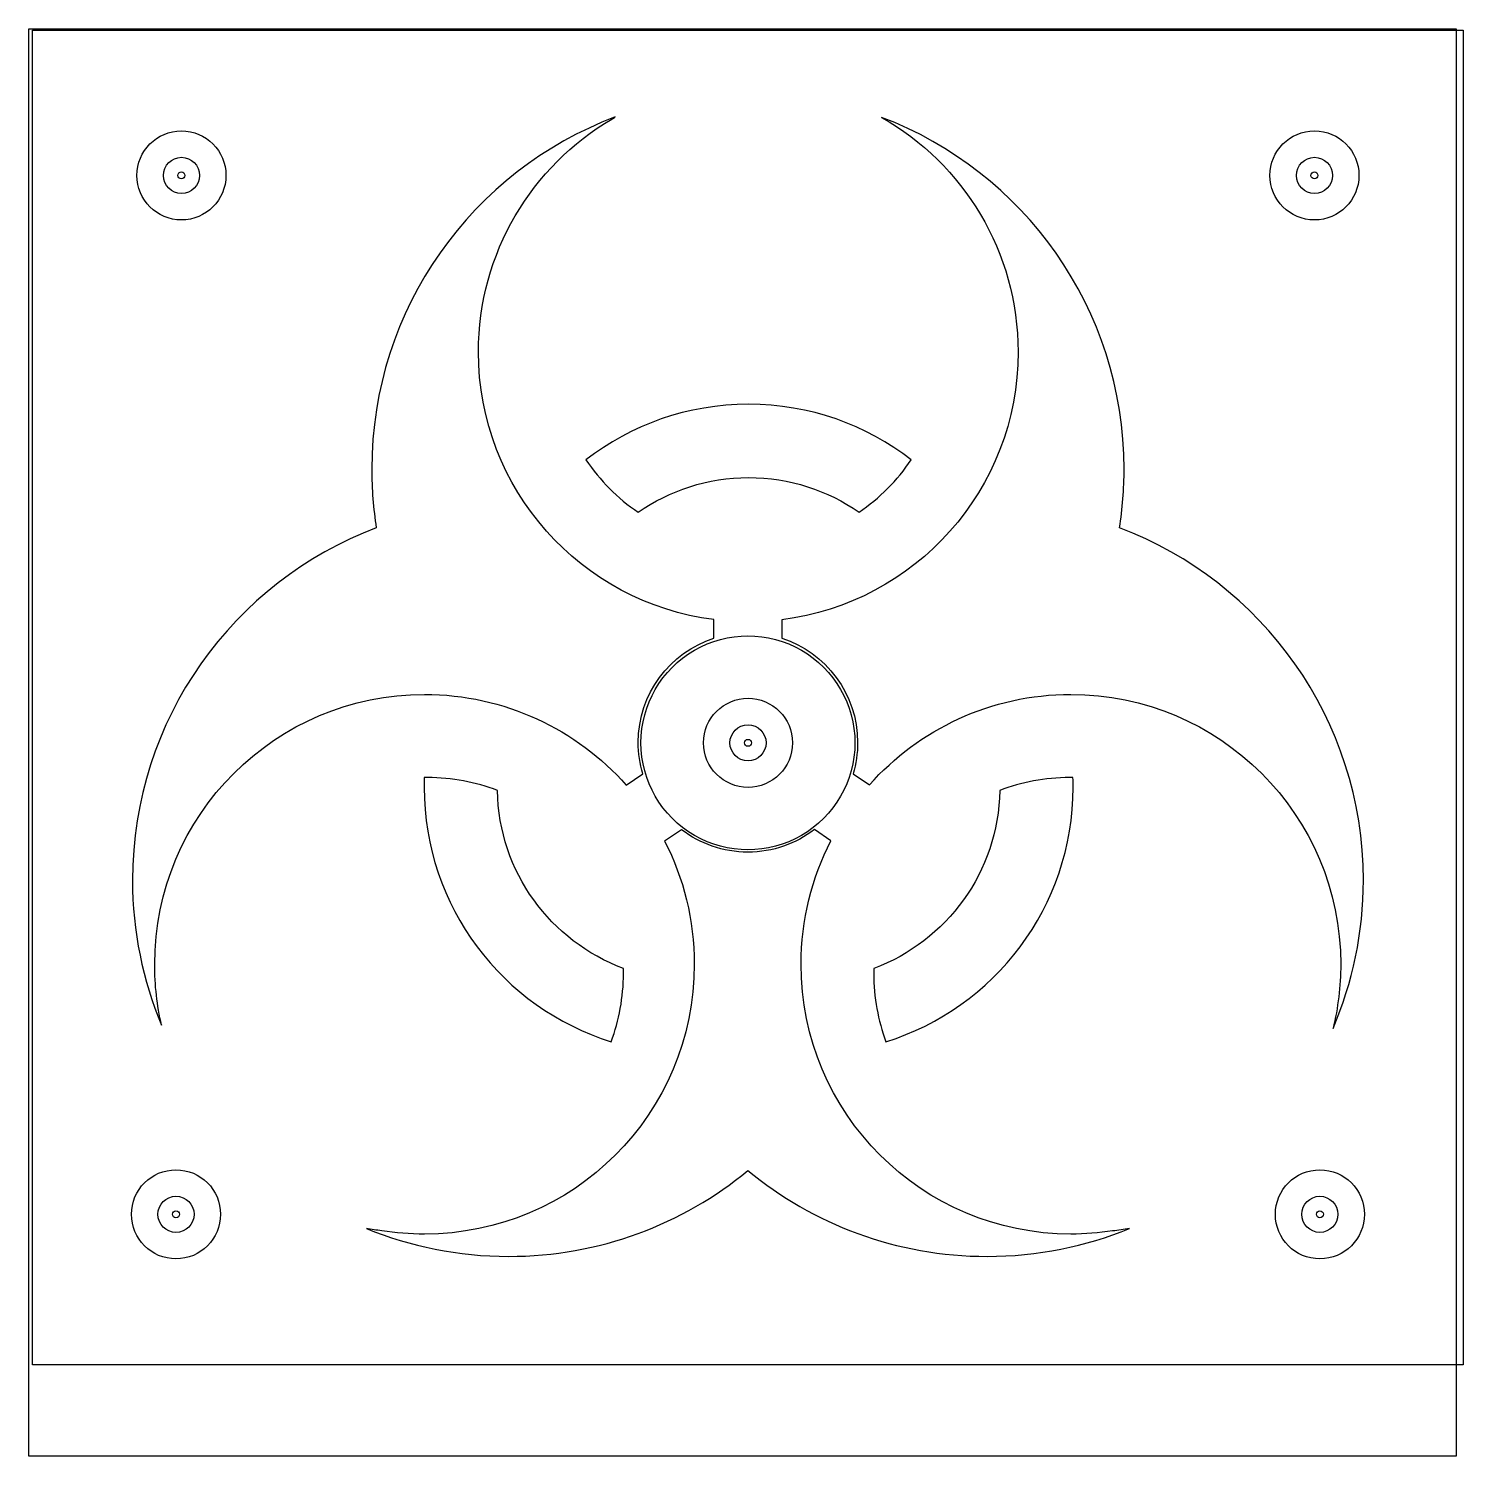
# Model space of a CAD drawing. Extents: x 91 to 389, y -14 to 283.
import ezdxf

# ---------------------------------------------------------------- set-up
doc = ezdxf.new("R2010")
doc.units = 0
doc.layers.add('Layer_1', color=7, linetype='CONTINUOUS')

msp = doc.modelspace()

# ---------------------------------------------------------------- linework, layer by layer
at = {"layer": 'Layer_1', "color": 7}
for p, q in [((91.227997, 282.900554), (387.71898, 282.900554)), ((91.227997, -13.590428), (91.227997, 282.900554)), ((387.71898, 282.900554), (387.71898, -13.590428)), ((213.039847, 264.562195), (213.039847, 264.562195)), ((268.381847, 264.491639), (268.381847, 264.491639)), ((123.669845, 252.436765), (123.669845, 252.436765)), ((358.993411, 252.436765), (358.993411, 252.436765)), ((240.750542, 204.901992), (240.750542, 204.901992)), ((233.56268, 156.338806), (233.56268, 160.17525)), ((247.673791, 160.15764), (247.673791, 156.329973)), ((241.344797, 134.585935), (241.344797, 134.585935)), ((215.332903, 125.797084), (218.790125, 128.134223)), ((262.446375, 128.160695), (265.85068, 125.86764)), ((174.07461, 127.376592), (174.074723, 127.376479)), ((307.433452, 127.375378), (307.433272, 127.375463)), ((226.833458, 116.536639), (223.314514, 114.164223)), ((257.842625, 114.234778), (254.411847, 116.554306)), ((254.411847, 116.554306), (254.411847, 116.554306)), ((122.540956, 36.666458), (122.540956, 36.666458)), ((360.1223, 36.666458), (360.1223, 36.666458)), ((387.71898, -13.590428), (91.227997, -13.590428))]:
    msp.add_line(p, q, dxfattribs=at)
at = {"layer": 'Layer_1', "color": 1}
for p, q in [((92.035399, 282.565631), (389.192285, 282.565631)), ((92.035399, 5.408716), (92.035399, 282.565631)), ((389.192285, 282.565631), (389.192285, 5.408716)), ((126.702065, 252.436764), (126.702065, 252.436764)), ((132.202065, 252.436765), (132.202065, 252.436765)), ((362.025631, 252.436764), (362.025631, 252.436764)), ((367.52563, 252.436765), (367.52563, 252.436765)), ((244.377009, 134.585934), (244.377009, 134.585934)), ((249.877008, 134.585935), (249.877008, 134.585935)), ((262.831475, 134.585935), (262.831475, 134.585935)), ((125.573176, 36.666457), (125.573176, 36.666457)), ((131.073176, 36.666458), (131.073176, 36.666458)), ((363.15452, 36.666457), (363.15452, 36.666457)), ((368.654519, 36.666458), (368.654519, 36.666458)), ((389.192285, 5.408716), (92.035399, 5.408716))]:
    msp.add_line(p, q, dxfattribs=at)
at = {"layer": 'Layer_1', "color": 7}
for points in [[(213.039847, 264.562195), (183.49643, 253.41611), (162.477958, 224.892362), (162.477958, 191.449029)], [(184.641236, 215.764223), (184.641236, 236.383971), (195.774762, 254.398498), (212.360736, 264.130056)], [(212.360736, 264.130056), (212.586514, 264.275401), (212.811812, 264.420265), (213.039847, 264.562195)], [(268.381847, 264.491639), (285.309677, 254.848473), (296.718736, 236.639693), (296.718736, 215.764223)], [(318.740889, 191.449029), (318.740889, 224.816444), (297.81949, 253.291989), (268.381847, 264.491639)], [(122.23429, 252.436765), (122.23429, 252.833183), (122.555649, 253.154543), (122.952067, 253.154543)], [(122.952067, 251.718987), (122.555649, 251.718987), (122.23429, 252.040348), (122.23429, 252.436765)], [(122.952067, 253.154543), (123.348485, 253.154543), (123.669845, 252.833183), (123.669845, 252.436765)], [(123.669845, 252.436765), (123.669845, 252.040348), (123.348485, 251.718987), (122.952067, 251.718987)], [(357.557855, 252.436765), (357.557855, 252.833183), (357.879215, 253.154543), (358.275633, 253.154543)], [(358.275633, 251.718987), (357.879215, 251.718987), (357.557855, 252.040348), (357.557855, 252.436765)], [(358.275633, 253.154543), (358.672051, 253.154543), (358.993411, 252.833183), (358.993411, 252.436765)], [(358.993411, 252.436765), (358.993411, 252.040348), (358.672051, 251.718987), (358.275633, 251.718987)], [(233.56268, 160.17525), (205.970688, 163.670403), (184.641236, 187.22309), (184.641236, 215.764223)], [(296.718736, 215.764223), (296.718736, 187.18245), (275.322961, 163.600356), (247.673791, 160.15764)], [(240.750542, 204.901992), (228.028641, 204.901992), (216.312919, 200.60482), (206.968824, 193.385011)], [(274.532259, 193.385011), (265.188164, 200.60482), (253.472442, 204.901992), (240.750542, 204.901992)], [(162.477958, 191.449029), (162.477958, 187.287013), (162.803671, 183.202439), (163.430458, 179.216445)], [(206.968824, 193.385011), (209.857566, 189.090831), (213.541554, 185.378734), (217.812761, 182.458665)], [(263.688322, 182.465551), (267.95699, 185.38483), (271.644477, 189.093484), (274.532259, 193.385011)], [(317.788389, 179.216445), (318.415261, 183.202524), (318.740889, 187.2869), (318.740889, 191.449029)], [(217.812761, 182.458665), (224.311351, 187.003685), (232.218174, 189.66964), (240.750542, 189.66964)], [(240.750542, 189.66964), (249.280821, 189.66964), (257.190607, 187.008539), (263.688322, 182.465551)], [(163.430458, 179.216445), (133.84355, 168.092995), (112.789236, 139.534138), (112.789236, 106.059139)], [(368.438458, 106.059139), (368.438486, 139.535972), (347.378203, 168.094321), (317.788389, 179.216445)], [(217.828791, 134.669417), (217.828791, 144.796002), (224.42757, 153.371127), (233.56268, 156.338806)], [(247.673791, 156.329973), (256.799673, 153.356423), (263.398875, 144.787592), (263.398875, 134.669417)], [(117.392958, 88.605473), (117.392958, 119.55622), (142.480961, 144.644223), (173.431736, 144.644223)], [(173.431736, 144.644223), (190.104917, 144.644223), (205.067634, 137.353746), (215.332903, 125.797084)], [(265.85068, 125.86764), (276.114454, 137.381742), (291.052326, 144.644223), (307.690125, 144.644223)], [(307.690125, 144.644223), (338.640843, 144.644223), (363.728875, 119.55622), (363.728875, 88.605473)], [(218.790125, 128.134223), (218.168813, 130.205706), (217.828791, 132.396061), (217.828791, 134.669417)], [(239.909241, 134.585935), (239.909241, 134.982353), (240.230601, 135.303712), (240.627019, 135.303712)], [(240.627019, 133.868157), (240.230601, 133.868157), (239.909241, 134.189517), (239.909241, 134.585935)], [(240.627019, 135.303712), (241.023437, 135.303712), (241.344797, 134.982353), (241.344797, 134.585935)], [(241.344797, 134.585935), (241.344797, 134.189517), (241.023437, 133.868157), (240.627019, 133.868157)], [(263.398875, 134.669417), (263.398875, 132.407208), (263.062268, 130.223062), (262.446375, 128.160695)], [(173.394822, 127.369706), (173.37055, 126.695562), (173.353645, 126.017015), (173.353645, 125.336916)], [(173.353645, 125.336916), (173.353645, 100.517616), (189.701283, 79.518505), (212.217339, 72.518236)], [(174.074723, 127.376479), (173.847534, 127.376479), (173.621164, 127.373375), (173.394822, 127.369706)], [(188.592714, 124.705076), (184.083057, 126.428833), (179.190396, 127.376592), (174.07461, 127.376592)], [(269.277084, 72.51025), (291.797362, 79.508006), (308.147683, 100.513552), (308.147683, 125.335787)], [(307.433272, 127.375463), (302.316532, 127.375463), (297.41924, 126.428354), (292.908307, 124.703976)], [(308.113345, 127.368605), (307.887045, 127.372556), (307.660633, 127.375378), (307.433452, 127.375378)], [(308.147683, 125.335787), (308.147683, 126.015914), (308.137693, 126.694461), (308.113345, 127.368605)], [(214.744526, 87.75056), (199.661385, 93.336838), (188.856281, 107.741574), (188.592714, 124.705076)], [(292.908307, 124.703976), (292.644751, 107.740134), (281.840122, 93.335484), (266.756501, 87.749459)], [(240.60943, 111.888806), (235.428988, 111.888806), (230.659009, 113.62532), (226.833458, 116.536639)], [(254.411847, 116.554306), (250.58116, 113.630569), (245.801924, 111.888806), (240.60943, 111.888806)], [(223.314514, 114.164223), (227.249736, 106.500986), (229.470514, 97.813566), (229.470458, 88.605473)], [(251.64257, 88.605473), (251.64257, 97.843792), (253.882539, 106.553593), (257.842625, 114.234778)], [(112.789236, 106.059139), (112.789236, 95.384197), (114.94485, 85.218468), (118.821736, 75.949584)], [(362.132555, 75.288112), (366.184617, 84.732678), (368.438458, 95.1311), (368.438458, 106.059139)], [(118.821736, 75.949584), (117.882783, 80.016745), (117.392958, 84.253042), (117.392958, 88.605473)], [(229.470458, 88.605473), (229.470458, 57.654754), (204.382455, 32.557918), (173.431736, 32.557918)], [(212.217339, 72.518236), (213.856288, 76.93016), (214.758355, 81.703159), (214.758355, 86.686074)], [(214.758355, 86.686074), (214.758355, 87.041815), (214.753839, 87.39702), (214.744526, 87.75056)], [(307.690125, 32.557918), (276.73935, 32.557918), (251.64257, 57.654754), (251.64257, 88.605473)], [(266.756501, 87.749459), (266.74747, 87.39592), (266.742954, 87.040686), (266.742954, 86.684945)], [(266.742954, 86.684945), (266.742954, 81.69997), (267.636329, 76.923725), (269.277084, 72.51025)], [(363.728875, 88.605473), (363.728875, 84.01606), (363.173205, 79.557118), (362.132555, 75.288112)], [(190.92068, 27.927695), (209.796324, 27.927695), (227.10473, 34.626324), (240.60943, 45.769417)], [(240.60943, 45.769417), (254.114864, 34.623728), (271.428916, 27.927695), (290.307, 27.927695)], [(121.105401, 36.666458), (121.105401, 37.062875), (121.426761, 37.384235), (121.823178, 37.384235)], [(121.823178, 35.94868), (121.426761, 35.94868), (121.105401, 36.27004), (121.105401, 36.666458)], [(121.823178, 37.384235), (122.219596, 37.384235), (122.540956, 37.062875), (122.540956, 36.666458)], [(122.540956, 36.666458), (122.540956, 36.27004), (122.219596, 35.94868), (121.823178, 35.94868)], [(358.686744, 36.666458), (358.686744, 37.062875), (359.008104, 37.384235), (359.404522, 37.384235)], [(359.404522, 35.94868), (359.008104, 35.94868), (358.686744, 36.27004), (358.686744, 36.666458)], [(359.404522, 37.384235), (359.80094, 37.384235), (360.1223, 37.062875), (360.1223, 36.666458)], [(360.1223, 36.666458), (360.1223, 36.27004), (359.80094, 35.94868), (359.404522, 35.94868)], [(164.56818, 33.25464), (163.487439, 33.376108), (162.417252, 33.534914), (161.357903, 33.722084)], [(161.357903, 33.722084), (170.478591, 29.99026), (180.456981, 27.927695), (190.92068, 27.927695)], [(173.431736, 32.557918), (170.416248, 32.557918), (167.45458, 32.796113), (164.56818, 33.25464)], [(290.307, 27.927695), (300.770727, 27.927695), (310.749092, 29.99026), (319.869778, 33.722084)], [(316.342, 33.219362), (313.520334, 32.781804), (310.634405, 32.557918), (307.690125, 32.557918)], [(319.869778, 33.722084), (318.706652, 33.516514), (317.530649, 33.345572), (316.342, 33.219362)]]:
    msp.add_open_spline(points, degree=3, dxfattribs=at)
at = {"layer": 'Layer_1', "color": 1}
for points in [[(113.702067, 252.436765), (113.702067, 257.5454), (117.843432, 261.686767), (122.952066, 261.686767)], [(122.952066, 261.686767), (128.0607, 261.686767), (132.202065, 257.5454), (132.202065, 252.436765)], [(349.025633, 252.436765), (349.025633, 257.5454), (353.166997, 261.686767), (358.275632, 261.686767)], [(358.275632, 261.686767), (363.384266, 261.686767), (367.52563, 257.5454), (367.52563, 252.436765)], [(119.202066, 252.436764), (119.202066, 254.507832), (120.880998, 256.186765), (122.952066, 256.186765)], [(122.952066, 256.186765), (125.023134, 256.186765), (126.702065, 254.507832), (126.702065, 252.436764)], [(354.525632, 252.436764), (354.525632, 254.507832), (356.204564, 256.186765), (358.275632, 256.186765)], [(358.275632, 256.186765), (360.3467, 256.186765), (362.025631, 254.507832), (362.025631, 252.436764)], [(122.952066, 243.186767), (117.843432, 243.186767), (113.702067, 247.328131), (113.702067, 252.436765)], [(122.952066, 248.686765), (120.880998, 248.686765), (119.202066, 250.365696), (119.202066, 252.436764)], [(132.202065, 252.436765), (132.202065, 247.328131), (128.0607, 243.186767), (122.952066, 243.186767)], [(126.702065, 252.436764), (126.702065, 250.365696), (125.023134, 248.686765), (122.952066, 248.686765)], [(358.275632, 243.186767), (353.166997, 243.186767), (349.025633, 247.328131), (349.025633, 252.436765)], [(358.275632, 248.686765), (356.204564, 248.686765), (354.525632, 250.365696), (354.525632, 252.436764)], [(367.52563, 252.436765), (367.52563, 247.328131), (363.384266, 243.186767), (358.275632, 243.186767)], [(362.025631, 252.436764), (362.025631, 250.365696), (360.3467, 248.686765), (358.275632, 248.686765)], [(229.505022, 153.826971), (236.379182, 157.795769), (244.848497, 157.795769), (251.722657, 153.826971)], [(218.396204, 134.585935), (218.396204, 142.523531), (222.630862, 149.858173), (229.505022, 153.826971)], [(251.722657, 153.826971), (258.596817, 149.858173), (262.831475, 142.523531), (262.831475, 134.585935)], [(231.37701, 134.585935), (231.37701, 139.694569), (235.518375, 143.835936), (240.627009, 143.835936)], [(240.627009, 143.835936), (245.735643, 143.835936), (249.877008, 139.694569), (249.877008, 134.585935)], [(236.877009, 134.585934), (236.877009, 136.657002), (238.555941, 138.335934), (240.627009, 138.335934)], [(240.627009, 138.335934), (242.698077, 138.335934), (244.377009, 136.657002), (244.377009, 134.585934)], [(229.505022, 115.344898), (222.630861, 119.313696), (218.396204, 126.648338), (218.396204, 134.585935)], [(240.627009, 125.335936), (235.518375, 125.335936), (231.37701, 129.477301), (231.37701, 134.585935)], [(240.627009, 130.835934), (238.555941, 130.835934), (236.877009, 132.514866), (236.877009, 134.585934)], [(249.877008, 134.585935), (249.877008, 129.477301), (245.735643, 125.335936), (240.627009, 125.335936)], [(244.377009, 134.585934), (244.377009, 132.514866), (242.698077, 130.835934), (240.627009, 130.835934)], [(262.831474, 134.585935), (262.831474, 126.648338), (258.596817, 119.313696), (251.722657, 115.344898)], [(251.722657, 115.344898), (244.848497, 111.3761), (236.379182, 111.3761), (229.505022, 115.344898)], [(112.573178, 36.666458), (112.573178, 41.775092), (116.714543, 45.916459), (121.823177, 45.916459)], [(121.823177, 45.916459), (126.931811, 45.916459), (131.073176, 41.775092), (131.073176, 36.666458)], [(350.154522, 36.666458), (350.154522, 41.775092), (354.295886, 45.916459), (359.404521, 45.916459)], [(359.404521, 45.916459), (364.513155, 45.916459), (368.654519, 41.775092), (368.654519, 36.666458)], [(118.073177, 36.666457), (118.073177, 38.737525), (119.752109, 40.416457), (121.823177, 40.416457)], [(121.823177, 40.416457), (123.894245, 40.416457), (125.573176, 38.737525), (125.573176, 36.666457)], [(355.654521, 36.666457), (355.654521, 38.737525), (357.333452, 40.416457), (359.40452, 40.416457)], [(359.40452, 40.416457), (361.475588, 40.416457), (363.15452, 38.737525), (363.15452, 36.666457)], [(121.823177, 27.416459), (116.714543, 27.416459), (112.573178, 31.557824), (112.573178, 36.666458)], [(121.823177, 32.916457), (119.752109, 32.916457), (118.073177, 34.595389), (118.073177, 36.666457)], [(131.073176, 36.666458), (131.073176, 31.557824), (126.931811, 27.416459), (121.823177, 27.416459)], [(125.573176, 36.666457), (125.573176, 34.595389), (123.894245, 32.916457), (121.823177, 32.916457)], [(359.404521, 27.416459), (354.295886, 27.416459), (350.154522, 31.557824), (350.154522, 36.666458)], [(359.40452, 32.916457), (357.333452, 32.916457), (355.654521, 34.595389), (355.654521, 36.666457)], [(363.15452, 36.666457), (363.15452, 34.595389), (361.475588, 32.916457), (359.40452, 32.916457)], [(368.654519, 36.666458), (368.654519, 31.557824), (364.513155, 27.416459), (359.404521, 27.416459)]]:
    msp.add_open_spline(points, degree=3, dxfattribs=at)

doc.saveas('drawing.dxf')
